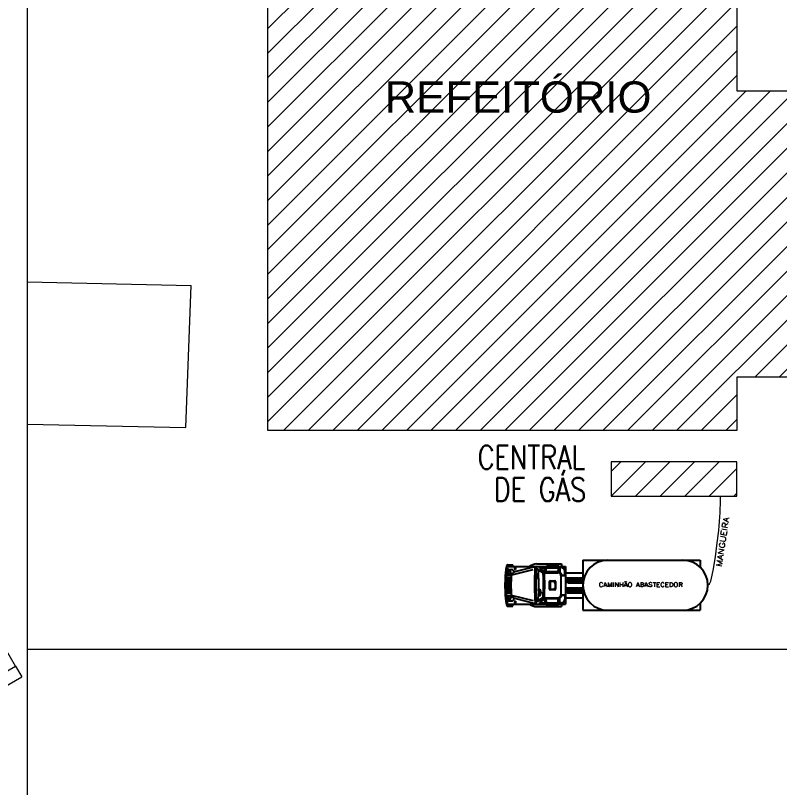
# Model space of a CAD drawing. Header units: millimetres. Extents: x 997 to 4249, y 599 to 1440.
# Drawn here: x 1668.4 to 1740.1, y 993.1 to 1065.5 of the extents above; entities that cross this region are included whole.
import ezdxf

# ---------------------------------------------------------------- set-up
doc = ezdxf.new("R2010")
doc.units = ezdxf.units.MM
doc.layers.add('cercas existentes', color=18, linetype='Continuous')
doc.layers.add('taludes', color=9, linetype='Continuous')
doc.styles.add('ARIAL-ABA1', font='arial.ttf', dxfattribs={"height": 2})
doc.styles.add('COTAS-ABA2', font='simplex.shx', dxfattribs={"width": 0.8, "height": 1.5})
doc.styles.add('ESC75-60', font='romans.shx', dxfattribs={"width": 1.2, "height": 0.09})
doc.linetypes.add('18-cerca_em_xis2', pattern='A,1,-0.3,[7,alex.shx,S=0.15,R=45,X=0,Y=0],-0.3', length=1.6)
pattern_1 = [(45, (-2604.8399, -1342.633), (-1.1524662, 1.1524662), [])]

# ---------------------------------------------------------------- blocks, each defined once
blk = doc.blocks.new('A$C752C217F')
for p, q in [((8, 3.2), (0.5, 3.2)), ((0.5, 2.762), (0.5, 3.2)), ((8, 0), (8, 3.2)), ((9.372, 2.8), (9.372, 2.967)), ((10.948, 2.967), (9.372, 2.967)), ((9.1, 0.4), (9.1, 2.8)), ((12.829, 2.8), (9.1, 2.8)), ((9.14, 2.214), (9.14, 2.495)), ((9.158, 2.241), (9.158, 2.492)), ((9.39, 2.745), (9.501, 2.745)), ((9.39, 2.727), (9.471, 2.727)), ((9.471, 2.727), (9.468, 2.421)), ((9.501, 2.745), (9.497, 2.405)), ((9.556, 2.8), (9.556, 2.489)), ((10.745, 2.745), (9.556, 2.745)), ((9.586, 2.715), (9.586, 2.519)), ((10.323, 2.715), (9.586, 2.715)), ((9.669, 2.945), (9.621, 2.897)), ((9.621, 2.823), (9.621, 2.945)), ((9.722, 2.945), (9.621, 2.844)), ((9.621, 2.945), (10.272, 2.945)), ((9.621, 2.906), (9.704, 2.823)), ((9.621, 2.853), (9.651, 2.823)), ((10.272, 2.823), (9.621, 2.823)), ((9.635, 2.945), (9.757, 2.823)), ((9.636, 2.469), (10.312, 2.469)), ((9.775, 2.945), (9.652, 2.823)), ((9.688, 2.945), (9.81, 2.823)), ((9.828, 2.945), (9.705, 2.823)), ((9.741, 2.945), (9.863, 2.823)), ((9.881, 2.945), (9.758, 2.823)), ((9.794, 2.945), (9.916, 2.823)), ((9.934, 2.945), (9.811, 2.823)), ((9.847, 2.945), (9.969, 2.823)), ((9.987, 2.945), (9.864, 2.823)), ((9.9, 2.945), (10.022, 2.823)), ((10.04, 2.945), (9.917, 2.823)), ((9.953, 2.945), (10.075, 2.823)), ((10.093, 2.945), (9.97, 2.823)), ((10.006, 2.945), (10.129, 2.823)), ((10.146, 2.945), (10.023, 2.823)), ((10.059, 2.945), (10.182, 2.823)), ((10.199, 2.945), (10.076, 2.823)), ((10.112, 2.945), (10.235, 2.823)), ((10.252, 2.945), (10.129, 2.823)), ((10.165, 2.945), (10.272, 2.838)), ((10.272, 2.912), (10.182, 2.823)), ((10.218, 2.945), (10.272, 2.891)), ((10.272, 2.859), (10.235, 2.823)), ((10.271, 2.945), (10.272, 2.944)), ((10.272, 2.945), (10.272, 2.823)), ((10.361, 2.529), (10.323, 2.715)), ((10.397, 2.499), (10.336, 2.8)), ((10.463, 2.4), (10.396, 2.8)), ((10.483, 2.464), (10.44, 2.715)), ((10.675, 2.715), (10.44, 2.715)), ((10.463, 2.4), (10.759, 2.711)), ((10.483, 2.464), (10.689, 2.681)), ((10.512, 2.405), (10.939, 2.658)), ((10.597, 2.42), (10.994, 2.656)), ((10.852, 2.156), (10.869, 2.582)), ((10.935, 2.8), (12.352, 2.451)), ((11.014, 0.585), (11.014, 2.615)), ((11.148, 2.602), (12.566, 2.253)), ((12.301, 2.61), (12.301, 2.735)), ((12.301, 2.735), (12.336, 2.735)), ((12.336, 2.61), (12.301, 2.61)), ((12.311, 2.61), (12.311, 2.735)), ((12.356, 2.715), (12.356, 2.63)), ((12.821, 2.941), (12.484, 2.941)), ((12.484, 2.941), (12.484, 2.8)), ((12.864, 2.6), (12.562, 2.6)), ((9.1, 2.4), (8, 2.4)), ((9.37, 2.214), (9.14, 2.214)), ((9.344, 2.241), (9.158, 2.241)), ((9.4, 1), (9.4, 2.2)), ((10.463, 2.4), (9.6, 2.4)), ((9.606, 2.439), (10.348, 2.439)), ((10.714, 2.083), (10.678, 2.083)), ((10.714, 2.068), (10.679, 2.068)), ((10.741, 2.123), (10.762, 2.123)), ((10.741, 2.004), (10.762, 2.004)), ((10.823, 2.197), (10.77, 2.11)), ((10.826, 1.936), (10.774, 2.04)), ((10.83, 2.179), (10.783, 2.102)), ((10.832, 1.956), (10.788, 2.047)), ((10.989, 2.132), (10.965, 1.835)), ((11.014, 2.439), (10.989, 2.132)), ((12.412, 2.43), (12.412, 2.45)), ((12.9, 2.253), (12.566, 2.253)), ((9.751, 1.359), (9.751, 1.85)), ((9.781, 1.778), (9.781, 1.82)), ((9.781, 1.445), (9.781, 1.755)), ((9.801, 1.9), (10.082, 1.9)), ((9.831, 1.87), (10.063, 1.87)), ((10.044, 1.862), (10.052, 1.862)), ((10.067, 1.82), (10.067, 1.389)), ((10.102, 1.812), (10.102, 1.398)), ((10.113, 1.82), (10.113, 1.389)), ((10.132, 1.85), (10.132, 1.359)), ((10.831, 1.63), (10.843, 1.94)), ((10.86, 0.623), (10.831, 1.63)), ((9.781, 1.389), (9.781, 1.422)), ((10.082, 1.309), (9.801, 1.309)), ((10.063, 1.339), (9.831, 1.339)), ((10.052, 1.348), (10.045, 1.348)), ((10.899, 1.14), (10.899, 0.924)), ((10.933, 1.14), (10.899, 1.14)), ((10.933, 0.924), (10.933, 1.14)), ((10.989, 1.122), (10.967, 0.825)), ((11.011, 1.43), (10.989, 1.122)), ((9.1, 0.8), (8, 0.8)), ((9.37, 0.986), (9.14, 0.986)), ((9.14, 0.986), (9.14, 0.705)), ((9.344, 0.959), (9.158, 0.959)), ((9.158, 0.959), (9.158, 0.708)), ((9.471, 0.473), (9.468, 0.779)), ((9.501, 0.455), (9.497, 0.795)), ((9.556, 0.4), (9.556, 0.711)), ((9.586, 0.485), (9.586, 0.681)), ((10.455, 0.8), (9.6, 0.8)), ((9.606, 0.761), (10.348, 0.761)), ((9.636, 0.731), (10.312, 0.731)), ((10.361, 0.671), (10.323, 0.485)), ((10.397, 0.701), (10.336, 0.4)), ((10.463, 0.8), (10.396, 0.4)), ((10.483, 0.736), (10.44, 0.485)), ((10.463, 0.8), (10.759, 0.489)), ((10.483, 0.736), (10.689, 0.519)), ((10.504, 0.8), (10.939, 0.542)), ((10.589, 0.784), (10.994, 0.544)), ((10.899, 0.924), (10.933, 0.924)), ((10.994, 0.4), (12.355, 0.748)), ((11.21, 0.613), (12.57, 0.961)), ((12.301, 0.595), (12.336, 0.595)), ((12.301, 0.47), (12.301, 0.595)), ((12.312, 0.47), (12.312, 0.595)), ((12.356, 0.575), (12.356, 0.49)), ((12.412, 0.75), (12.412, 0.769)), ((12.852, 0.6), (12.562, 0.6)), ((12.9, 0.961), (12.57, 0.961)), ((0.5, 0), (0.5, 0.438)), ((8, 0), (0.5, 0)), ((12.808, 0.4), (9.1, 0.4)), ((9.372, 0.233), (9.372, 0.4)), ((10.948, 0.233), (9.372, 0.233)), ((9.39, 0.473), (9.471, 0.473)), ((9.39, 0.455), (9.501, 0.455)), ((10.745, 0.455), (9.556, 0.455)), ((10.323, 0.485), (9.586, 0.485)), ((9.656, 0.381), (9.608, 0.332)), ((9.608, 0.258), (9.608, 0.381)), ((9.709, 0.381), (9.608, 0.279)), ((9.608, 0.381), (10.259, 0.381)), ((9.608, 0.342), (9.691, 0.258)), ((9.608, 0.289), (9.638, 0.258)), ((10.259, 0.258), (9.608, 0.258)), ((9.622, 0.381), (9.744, 0.258)), ((9.762, 0.381), (9.639, 0.258)), ((9.675, 0.381), (9.797, 0.258)), ((9.815, 0.381), (9.692, 0.258)), ((9.728, 0.381), (9.85, 0.258)), ((9.868, 0.381), (9.745, 0.258)), ((9.781, 0.381), (9.903, 0.258)), ((9.921, 0.381), (9.798, 0.258)), ((9.834, 0.381), (9.956, 0.258)), ((9.974, 0.381), (9.851, 0.258)), ((9.887, 0.381), (10.01, 0.258)), ((10.027, 0.381), (9.904, 0.258)), ((9.94, 0.381), (10.063, 0.258)), ((10.08, 0.381), (9.957, 0.258)), ((9.993, 0.381), (10.116, 0.258)), ((10.133, 0.381), (10.01, 0.258)), ((10.046, 0.381), (10.169, 0.258)), ((10.186, 0.381), (10.063, 0.258)), ((10.099, 0.381), (10.222, 0.258)), ((10.239, 0.381), (10.116, 0.258)), ((10.152, 0.381), (10.259, 0.274)), ((10.259, 0.347), (10.169, 0.258)), ((10.205, 0.381), (10.259, 0.327)), ((10.259, 0.294), (10.222, 0.258)), ((10.258, 0.381), (10.259, 0.38)), ((10.259, 0.381), (10.259, 0.258)), ((10.675, 0.485), (10.44, 0.485)), ((12.336, 0.47), (12.301, 0.47)), ((12.484, 0.4), (12.484, 0.287)), ((12.821, 0.287), (12.484, 0.287))]:
    blk.add_line(p, q)
for points in [[(11.055, 0.4, 0.005888), (11.068, 0.599, 0.013754), (11.093, 1.517, 0.013754), (11.068, 2.434, 0.010821), (11.04, 2.8, 0.044629)], [(12.767, 2.414, 0.070604), (12.76, 2.469, 0.082264), (12.739, 2.512, 0.106849), (12.705, 2.543, 0.056252), (12.691, 2.549, 0.13449)], [(12.983, 1.614, 0.012551), (12.969, 2.163, 0.017629), (12.936, 2.552, 0.041065), (12.862, 2.911, 0.333032), (12.822, 2.941, 0.008395), (12.821, 2.941, 0.041065)], [(12.914, 1.642, 0.012551), (12.9, 2.19, 0.017629), (12.867, 2.58, 0.025035), (12.829, 2.8, 0.333032)], [(10.463, 2.4, 0.013244), (10.44, 1.517, 0.013754)], [(12.678, 1.6, 0.016033), (12.66, 2.156, 0.025513)], [(12.687, 2.277, 0.071129), (12.705, 2.284, 0.106849), (12.739, 2.315, 0.082264), (12.76, 2.358, 0.070604), (12.767, 2.414, 0.070604)], [(12.761, 1.6, 0.016033), (12.743, 2.156, 0.025513)], [(12.831, 1.6, 0.016033), (12.813, 2.156, 0.025513)], [(10.44, 1.517, 0.010743), (10.455, 0.8, 0.005888)], [(10.489, 1.517, 0.010743), (10.504, 0.8, 0.005888)], [(12.661, 1.058, 0.015632), (12.678, 1.6, 0.018303)], [(12.744, 1.058, 0.015632), (12.761, 1.6, 0.018303)], [(12.808, 0.4, 0.034655), (12.867, 0.704, 0.017629), (12.9, 1.093, 0.012551), (12.914, 1.642, 0.012551)], [(12.814, 1.058, 0.015632), (12.831, 1.6, 0.018303)], [(12.821, 0.287, 0.010457), (12.822, 0.287, 0.333032), (12.862, 0.317, 0.041065), (12.936, 0.676, 0.017629), (12.969, 1.065, 0.012551), (12.983, 1.614, 0.012551)], [(12.687, 0.632, 0.071129), (12.705, 0.64, 0.106849), (12.739, 0.671, 0.082264), (12.76, 0.714, 0.070604), (12.767, 0.769, 0.070604)], [(12.767, 0.769, 0.070604), (12.76, 0.824, 0.082264), (12.739, 0.867, 0.106849), (12.705, 0.898, 0.056252), (12.691, 0.905, 0.13449)]]:
    blk.add_lwpolyline(points, format="xyb")
for points in [[(12.806, 2.412, 0.070604), (12.798, 2.467, 0.082264), (12.777, 2.511, 0.106849), (12.744, 2.542, 0.13449), (12.708, 2.551, 0.13449), (12.673, 2.542, 0.106849), (12.64, 2.511, 0.082264), (12.619, 2.467, 0.070604), (12.611, 2.412, 0.070604), (12.619, 2.357, 0.082264), (12.64, 2.314, 0.106849), (12.673, 2.283, 0.13449), (12.708, 2.273, 0.13449), (12.744, 2.283, 0.106849), (12.777, 2.314, 0.082264), (12.798, 2.357, 0.070604)], [(12.806, 0.768, 0.070604), (12.798, 0.823, 0.082264), (12.777, 0.866, 0.106849), (12.744, 0.897, 0.13449), (12.708, 0.907, 0.13449), (12.673, 0.897, 0.106849), (12.64, 0.866, 0.082264), (12.619, 0.823, 0.070604), (12.611, 0.768, 0.070604), (12.619, 0.713, 0.082264), (12.64, 0.67, 0.106849), (12.673, 0.639, 0.13449), (12.708, 0.629, 0.13449), (12.744, 0.639, 0.106849), (12.777, 0.67, 0.082264), (12.798, 0.713, 0.070604)]]:
    blk.add_lwpolyline(points, format="xyb", close=True)
at = {"flags": 128}
for points in [[(10.678, 2.068), (10.679, 2.03), (10.684, 1.994), (10.691, 1.961), (10.701, 1.931), (10.713, 1.906), (10.727, 1.887), (10.743, 1.875), (10.759, 1.87), (10.775, 1.872), (10.791, 1.881), (10.806, 1.897), (10.819, 1.92), (10.83, 1.947), (10.838, 1.979), (10.844, 2.015), (10.846, 2.052), (10.846, 2.089), (10.842, 2.126), (10.835, 2.16), (10.826, 2.19), (10.814, 2.216), (10.8, 2.236), (10.785, 2.25), (10.769, 2.256), (10.753, 2.256), (10.737, 2.248), (10.722, 2.233), (10.708, 2.212), (10.697, 2.185), (10.688, 2.154), (10.682, 2.12), (10.678, 2.083)], [(10.788, 2.047), (10.789, 2.058), (10.789, 2.069), (10.788, 2.08), (10.786, 2.09), (10.784, 2.099), (10.78, 2.108), (10.776, 2.114), (10.772, 2.119), (10.767, 2.122), (10.762, 2.123)], [(10.762, 2.004), (10.767, 2.004), (10.771, 2.007), (10.775, 2.011), (10.779, 2.017), (10.782, 2.024)]]:
    blk.add_lwpolyline(points, dxfattribs=at)
for points in [[(10.741, 2.004), (10.746, 2.005), (10.75, 2.008), (10.755, 2.013), (10.759, 2.02), (10.762, 2.029), (10.765, 2.039), (10.766, 2.049), (10.767, 2.061), (10.767, 2.072), (10.766, 2.083), (10.764, 2.093), (10.761, 2.103), (10.757, 2.111), (10.753, 2.117), (10.748, 2.121), (10.743, 2.123), (10.738, 2.123), (10.733, 2.121), (10.728, 2.117), (10.724, 2.111), (10.72, 2.103), (10.717, 2.093), (10.715, 2.083), (10.714, 2.072), (10.714, 2.061), (10.715, 2.049), (10.716, 2.039), (10.719, 2.029), (10.722, 2.02), (10.726, 2.013), (10.731, 2.008), (10.735, 2.005)], [(10.762, 1.855), (10.762, 2.272)]]:
    blk.add_lwpolyline(points, close=True, dxfattribs=at)
for points in [[(9.807, 1.755), (9.807, 1.778), (9.761, 1.778), (9.761, 1.755)], [(9.807, 1.422), (9.807, 1.445), (9.761, 1.445), (9.761, 1.422)]]:
    blk.add_lwpolyline(points, close=True)
for centre, radius, start, end in [((1.6, 1.6), 1.6, 90, 270), ((6.4, 1.6), 1.6, 270, 90), ((10.883, 2.057), 0.912, 54.5599, 85.9609), ((9.39, 2.495), 0.25, 90, 180), ((9.396, 2.489), 0.239, 91.4317, 179.1806), ((9.606, 2.489), 0.05, 180, 270), ((9.636, 2.519), 0.05, 180, 270), ((10.312, 2.519), 0.05, 270, 11.549), ((10.348, 2.489), 0.05, 270, 11.549), ((10.675, 2.695), 0.02, 316.4596, 90), ((10.745, 2.725), 0.02, 316.4596, 90), ((10.964, 2.615), 0.05, 0, 120.7054), ((12.336, 2.715), 0.02, 0, 90), ((12.336, 2.63), 0.02, 270, 0), ((12.562, 2.45), 0.15, 90, 180), ((7.849, 1.962), 0.171, 13.3039, 29.7206), ((8.003, 2.04), 0.0505, 54.0359, 90), ((8.099, 1.993), 0.109, 125.9641, 150.2794), ((7.762, 1.941), 0.26, 0, 13.3039), ((8.289, 1.941), 0.26, 166.6961, 180), ((7.969, 1.993), 0.109, 29.7206, 54.0359), ((8.065, 2.04), 0.0505, 90, 125.9641), ((8.202, 1.962), 0.171, 150.2794, 166.6961), ((8.148, 1.993), 0.109, 125.9641, 150.2794), ((7.915, 1.962), 0.171, 13.3039, 29.7206), ((8.065, 2.04), 0.0505, 54.0359, 90), ((7.828, 1.941), 0.26, 0, 13.3039), ((8.113, 2.04), 0.0505, 90, 125.9641), ((8.346, 1.941), 0.26, 166.6961, 180), ((8.259, 1.962), 0.171, 150.2794, 166.6961), ((8.031, 1.993), 0.109, 29.7206, 54.0359), ((8.205, 1.993), 0.109, 125.9641, 150.2794), ((8.113, 2.04), 0.0505, 54.0359, 90), ((7.976, 1.962), 0.171, 13.3039, 29.7206), ((8.171, 2.04), 0.0505, 90, 125.9641), ((8.079, 1.993), 0.109, 29.7206, 54.0359), ((7.89, 1.941), 0.26, 0, 13.3039), ((8.403, 1.941), 0.26, 166.6961, 180), ((8.317, 1.962), 0.171, 150.2794, 166.6961), ((8.262, 1.993), 0.109, 125.9641, 150.2794), ((8.171, 2.04), 0.0505, 54.0359, 90), ((8.025, 1.962), 0.171, 13.3039, 29.7206), ((7.938, 1.941), 0.26, 0, 13.3039), ((8.228, 2.04), 0.0505, 90, 125.9641), ((8.137, 1.993), 0.109, 29.7206, 54.0359), ((8.46, 1.941), 0.26, 166.6961, 180), ((8.374, 1.962), 0.171, 150.2794, 166.6961), ((8.319, 1.993), 0.109, 125.9641, 150.2794), ((8.228, 2.04), 0.0505, 54.0359, 90), ((8.082, 1.962), 0.171, 13.3039, 29.7206), ((8.509, 1.941), 0.26, 166.6961, 180), ((7.995, 1.941), 0.26, 0, 13.3039), ((8.285, 2.04), 0.0505, 90, 125.9641), ((8.422, 1.962), 0.171, 150.2794, 166.6961), ((8.194, 1.993), 0.109, 29.7206, 54.0359), ((8.368, 1.993), 0.109, 125.9641, 150.2794), ((8.285, 2.04), 0.0505, 54.0359, 90), ((8.139, 1.962), 0.171, 13.3039, 29.7206), ((8.553, 1.941), 0.26, 166.6961, 180), ((8.466, 1.962), 0.171, 150.2794, 166.6961), ((8.334, 2.04), 0.0505, 90, 125.9641), ((8.053, 1.941), 0.26, 0, 13.3039), ((8.251, 1.993), 0.109, 29.7206, 54.0359), ((8.412, 1.993), 0.109, 125.9641, 150.2794), ((8.334, 2.04), 0.0505, 54.0359, 90), ((8.597, 1.941), 0.26, 166.6961, 180), ((8.51, 1.962), 0.171, 150.2794, 166.6961), ((8.196, 1.962), 0.171, 13.3039, 29.7206), ((8.378, 2.04), 0.0505, 90, 125.9641), ((8.456, 1.993), 0.109, 125.9641, 150.2794), ((8.299, 1.993), 0.109, 29.7206, 54.0359), ((8.11, 1.941), 0.26, 0, 13.3039), ((8.378, 2.04), 0.0505, 54.0359, 90), ((8.641, 1.941), 0.26, 166.6961, 180), ((8.554, 1.962), 0.171, 150.2794, 166.6961), ((8.422, 2.04), 0.0505, 90, 125.9641), ((8.245, 1.962), 0.171, 13.3039, 29.7206), ((8.5, 1.993), 0.109, 125.9641, 150.2794), ((8.343, 1.993), 0.109, 29.7206, 54.0359), ((8.158, 1.941), 0.26, 0, 13.3039), ((8.422, 2.04), 0.0505, 54.0359, 90), ((8.466, 2.04), 0.0505, 90, 125.9641), ((8.289, 1.962), 0.171, 13.3039, 29.7206), ((8.702, 1.941), 0.26, 166.6961, 180), ((8.616, 1.962), 0.171, 150.2794, 166.6961), ((8.387, 1.993), 0.109, 29.7206, 54.0359), ((8.202, 1.941), 0.26, 0, 13.3039), ((8.466, 2.04), 0.0505, 54.0359, 90), ((8.561, 1.993), 0.109, 125.9641, 150.2794), ((8.333, 1.962), 0.171, 13.3039, 29.7206), ((8.431, 1.993), 0.109, 29.7206, 54.0359), ((8.527, 2.04), 0.0505, 90, 125.9641), ((8.246, 1.941), 0.26, 0, 13.3039), ((8.768, 1.941), 0.26, 166.6961, 180), ((8.682, 1.962), 0.171, 150.2794, 166.6961), ((8.377, 1.962), 0.171, 13.3039, 29.7206), ((8.527, 2.04), 0.0505, 54.0359, 90), ((8.627, 1.993), 0.109, 125.9641, 150.2794), ((8.29, 1.941), 0.26, 0, 13.3039), ((8.493, 1.993), 0.109, 29.7206, 54.0359), ((8.593, 2.04), 0.0505, 90, 125.9641), ((8.826, 1.941), 0.26, 166.6961, 180), ((8.739, 1.962), 0.171, 150.2794, 166.6961), ((8.438, 1.962), 0.171, 13.3039, 29.7206), ((8.684, 1.993), 0.109, 125.9641, 150.2794), ((8.593, 2.04), 0.0505, 54.0359, 90), ((8.352, 1.941), 0.26, 0, 13.3039), ((8.878, 1.941), 0.26, 166.6961, 180), ((8.65, 2.04), 0.0505, 90, 125.9641), ((8.559, 1.993), 0.109, 29.7206, 54.0359), ((8.792, 1.962), 0.171, 150.2794, 166.6961), ((8.737, 1.993), 0.109, 125.9641, 150.2794), ((8.65, 2.04), 0.0505, 54.0359, 90), ((8.504, 1.962), 0.171, 13.3039, 29.7206), ((8.418, 1.941), 0.26, 0, 13.3039), ((8.703, 2.04), 0.0505, 90, 125.9641), ((8.936, 1.941), 0.26, 166.6961, 180), ((8.616, 1.993), 0.109, 29.7206, 54.0359), ((8.849, 1.962), 0.171, 150.2794, 166.6961), ((8.794, 1.993), 0.109, 125.9641, 150.2794), ((8.703, 2.04), 0.0505, 54.0359, 90), ((8.562, 1.962), 0.171, 13.3039, 29.7206), ((8.475, 1.941), 0.26, 0, 13.3039), ((8.988, 1.941), 0.26, 166.6961, 180), ((8.76, 2.04), 0.0505, 90, 125.9641), ((8.669, 1.993), 0.109, 29.7206, 54.0359), ((8.902, 1.962), 0.171, 150.2794, 166.6961), ((8.847, 1.993), 0.109, 125.9641, 150.2794), ((8.76, 2.04), 0.0505, 54.0359, 90), ((8.614, 1.962), 0.171, 13.3039, 29.7206), ((9.032, 1.941), 0.26, 166.6961, 180), ((8.946, 1.962), 0.171, 150.2794, 166.6961), ((8.528, 1.941), 0.26, 0, 13.3039), ((8.813, 2.04), 0.0505, 90, 125.9641), ((8.726, 1.993), 0.109, 29.7206, 54.0359), ((8.891, 1.993), 0.109, 125.9641, 150.2794), ((9.072, 1.941), 0.26, 166.6961, 180), ((8.813, 2.04), 0.0505, 54.0359, 90), ((8.985, 1.962), 0.171, 150.2794, 166.6961), ((8.672, 1.962), 0.171, 13.3039, 29.7206), ((8.857, 2.04), 0.0505, 90, 125.9641), ((8.931, 1.993), 0.109, 125.9641, 150.2794), ((8.585, 1.941), 0.26, 0, 13.3039), ((8.779, 1.993), 0.109, 29.7206, 54.0359), ((8.857, 2.04), 0.0505, 54.0359, 90), ((8.897, 2.04), 0.0505, 90, 125.9641), ((8.724, 1.962), 0.171, 13.3039, 29.7206), ((9.138, 1.941), 0.26, 166.6961, 180), ((9.051, 1.962), 0.171, 150.2794, 166.6961), ((8.823, 1.993), 0.109, 29.7206, 54.0359), ((8.638, 1.941), 0.26, 0, 13.3039), ((8.897, 2.04), 0.0505, 54.0359, 90), ((8.997, 1.993), 0.109, 125.9641, 150.2794), ((8.768, 1.962), 0.171, 13.3039, 29.7206), ((8.863, 1.993), 0.109, 29.7206, 54.0359), ((9.191, 1.941), 0.26, 166.6961, 180), ((8.963, 2.04), 0.0505, 90, 125.9641), ((8.682, 1.941), 0.26, 0, 13.3039), ((9.104, 1.962), 0.171, 150.2794, 166.6961), ((9.05, 1.993), 0.109, 125.9641, 150.2794), ((8.808, 1.962), 0.171, 13.3039, 29.7206), ((8.963, 2.04), 0.0505, 54.0359, 90), ((8.721, 1.941), 0.26, 0, 13.3039), ((8.929, 1.993), 0.109, 29.7206, 54.0359), ((8.874, 1.962), 0.171, 13.3039, 29.7206), ((8.787, 1.941), 0.26, 0, 13.3039), ((9.601, 2.197), 0.26, 120.8034, 170.281), ((9.6, 2.2), 0.23, 116.7008, 180), ((9.6, 2.2), 0.2, 90, 180), ((27.172, 1.517), 16.683, 176.948, 180), ((27.172, 1.517), 16.653, 177.2254, 180), ((10.658, 2.317), 0.12, 120.7054, 177.2254), ((10.679, 2.075), 0.0075, 90.624, 270.624), ((10.776, 2.106), 0.0075, 148.246, 328.246), ((10.781, 2.043), 0.0075, 26.1621, 206.1621), ((11.01, 2.366), 0.0384, 10.0401, 13.6652), ((12.281, 2.16), 0.3, 3.9764, 76.168), ((4.228, 1.6), 8.372, 0, 3.9764), ((7.849, 1.921), 0.171, 330.2794, 346.6961), ((8.003, 1.843), 0.0505, 270, 305.9641), ((8.099, 1.89), 0.109, 209.7206, 234.0359), ((7.762, 1.941), 0.26, 346.6961, 0), ((8.289, 1.941), 0.26, 180, 193.3039), ((7.969, 1.89), 0.109, 305.9641, 330.2794), ((8.202, 1.921), 0.171, 193.3039, 209.7206), ((8.065, 1.843), 0.0505, 234.0359, 270), ((8.148, 1.89), 0.109, 209.7206, 234.0359), ((7.915, 1.921), 0.171, 330.2794, 346.6961), ((8.065, 1.843), 0.0505, 270, 305.9641), ((7.828, 1.941), 0.26, 346.6961, 0), ((8.113, 1.843), 0.0505, 234.0359, 270), ((8.346, 1.941), 0.26, 180, 193.3039), ((8.259, 1.921), 0.171, 193.3039, 209.7206), ((8.031, 1.89), 0.109, 305.9641, 330.2794), ((8.205, 1.89), 0.109, 209.7206, 234.0359), ((8.113, 1.843), 0.0505, 270, 305.9641), ((7.976, 1.921), 0.171, 330.2794, 346.6961), ((8.171, 1.843), 0.0505, 234.0359, 270), ((7.89, 1.941), 0.26, 346.6961, 0), ((8.403, 1.941), 0.26, 180, 193.3039), ((8.079, 1.89), 0.109, 305.9641, 330.2794), ((8.317, 1.921), 0.171, 193.3039, 209.7206), ((8.262, 1.89), 0.109, 209.7206, 234.0359), ((8.171, 1.843), 0.0505, 270, 305.9641), ((8.025, 1.921), 0.171, 330.2794, 346.6961), ((7.938, 1.941), 0.26, 346.6961, 0), ((8.228, 1.843), 0.0505, 234.0359, 270), ((8.46, 1.941), 0.26, 180, 193.3039), ((8.137, 1.89), 0.109, 305.9641, 330.2794), ((8.374, 1.921), 0.171, 193.3039, 209.7206), ((8.319, 1.89), 0.109, 209.7206, 234.0359), ((8.228, 1.843), 0.0505, 270, 305.9641), ((8.082, 1.921), 0.171, 330.2794, 346.6961), ((8.509, 1.941), 0.26, 180, 193.3039), ((7.995, 1.941), 0.26, 346.6961, 0), ((8.422, 1.921), 0.171, 193.3039, 209.7206), ((8.285, 1.843), 0.0505, 234.0359, 270), ((8.194, 1.89), 0.109, 305.9641, 330.2794), ((8.368, 1.89), 0.109, 209.7206, 234.0359), ((8.285, 1.843), 0.0505, 270, 305.9641), ((8.139, 1.921), 0.171, 330.2794, 346.6961), ((8.553, 1.941), 0.26, 180, 193.3039), ((8.466, 1.921), 0.171, 193.3039, 209.7206), ((8.334, 1.843), 0.0505, 234.0359, 270), ((8.053, 1.941), 0.26, 346.6961, 0), ((8.251, 1.89), 0.109, 305.9641, 330.2794), ((8.412, 1.89), 0.109, 209.7206, 234.0359), ((8.334, 1.843), 0.0505, 270, 305.9641), ((8.597, 1.941), 0.26, 180, 193.3039), ((8.51, 1.921), 0.171, 193.3039, 209.7206), ((8.196, 1.921), 0.171, 330.2794, 346.6961), ((8.378, 1.843), 0.0505, 234.0359, 270), ((8.456, 1.89), 0.109, 209.7206, 234.0359), ((8.11, 1.941), 0.26, 346.6961, 0), ((8.299, 1.89), 0.109, 305.9641, 330.2794), ((8.378, 1.843), 0.0505, 270, 305.9641), ((8.641, 1.941), 0.26, 180, 193.3039), ((8.554, 1.921), 0.171, 193.3039, 209.7206), ((8.422, 1.843), 0.0505, 234.0359, 270), ((8.245, 1.921), 0.171, 330.2794, 346.6961), ((8.5, 1.89), 0.109, 209.7206, 234.0359), ((8.343, 1.89), 0.109, 305.9641, 330.2794), ((8.158, 1.941), 0.26, 346.6961, 0), ((8.422, 1.843), 0.0505, 270, 305.9641), ((8.466, 1.843), 0.0505, 234.0359, 270), ((8.289, 1.921), 0.171, 330.2794, 346.6961), ((8.702, 1.941), 0.26, 180, 193.3039), ((8.616, 1.921), 0.171, 193.3039, 209.7206), ((8.387, 1.89), 0.109, 305.9641, 330.2794), ((8.202, 1.941), 0.26, 346.6961, 0), ((8.466, 1.843), 0.0505, 270, 305.9641), ((8.561, 1.89), 0.109, 209.7206, 234.0359), ((8.333, 1.921), 0.171, 330.2794, 346.6961), ((8.431, 1.89), 0.109, 305.9641, 330.2794), ((8.527, 1.843), 0.0505, 234.0359, 270), ((8.246, 1.941), 0.26, 346.6961, 0), ((8.768, 1.941), 0.26, 180, 193.3039), ((8.682, 1.921), 0.171, 193.3039, 209.7206), ((8.377, 1.921), 0.171, 330.2794, 346.6961), ((8.527, 1.843), 0.0505, 270, 305.9641), ((8.627, 1.89), 0.109, 209.7206, 234.0359), ((8.29, 1.941), 0.26, 346.6961, 0), ((8.493, 1.89), 0.109, 305.9641, 330.2794), ((8.593, 1.843), 0.0505, 234.0359, 270), ((8.826, 1.941), 0.26, 180, 193.3039), ((8.739, 1.921), 0.171, 193.3039, 209.7206), ((8.438, 1.921), 0.171, 330.2794, 346.6961), ((8.684, 1.89), 0.109, 209.7206, 234.0359), ((8.593, 1.843), 0.0505, 270, 305.9641), ((8.352, 1.941), 0.26, 346.6961, 0), ((8.878, 1.941), 0.26, 180, 193.3039), ((8.65, 1.843), 0.0505, 234.0359, 270), ((8.559, 1.89), 0.109, 305.9641, 330.2794), ((8.792, 1.921), 0.171, 193.3039, 209.7206), ((8.737, 1.89), 0.109, 209.7206, 234.0359), ((8.65, 1.843), 0.0505, 270, 305.9641), ((8.504, 1.921), 0.171, 330.2794, 346.6961), ((8.418, 1.941), 0.26, 346.6961, 0), ((8.703, 1.843), 0.0505, 234.0359, 270), ((8.936, 1.941), 0.26, 180, 193.3039), ((8.616, 1.89), 0.109, 305.9641, 330.2794), ((8.849, 1.921), 0.171, 193.3039, 209.7206), ((8.794, 1.89), 0.109, 209.7206, 234.0359), ((8.703, 1.843), 0.0505, 270, 305.9641), ((8.562, 1.921), 0.171, 330.2794, 346.6961), ((8.475, 1.941), 0.26, 346.6961, 0), ((8.988, 1.941), 0.26, 180, 193.3039), ((8.76, 1.843), 0.0505, 234.0359, 270), ((8.669, 1.89), 0.109, 305.9641, 330.2794), ((8.902, 1.921), 0.171, 193.3039, 209.7206), ((8.847, 1.89), 0.109, 209.7206, 234.0359), ((8.76, 1.843), 0.0505, 270, 305.9641), ((8.614, 1.921), 0.171, 330.2794, 346.6961), ((9.032, 1.941), 0.26, 180, 193.3039), ((8.946, 1.921), 0.171, 193.3039, 209.7206), ((8.528, 1.941), 0.26, 346.6961, 0), ((8.813, 1.843), 0.0505, 234.0359, 270), ((8.726, 1.89), 0.109, 305.9641, 330.2794), ((8.891, 1.89), 0.109, 209.7206, 234.0359), ((9.072, 1.941), 0.26, 180, 193.3039), ((8.813, 1.843), 0.0505, 270, 305.9641), ((8.985, 1.921), 0.171, 193.3039, 209.7206), ((8.672, 1.921), 0.171, 330.2794, 346.6961), ((8.857, 1.843), 0.0505, 234.0359, 270), ((8.931, 1.89), 0.109, 209.7206, 234.0359), ((8.585, 1.941), 0.26, 346.6961, 0), ((8.779, 1.89), 0.109, 305.9641, 330.2794), ((8.857, 1.843), 0.0505, 270, 305.9641), ((8.897, 1.843), 0.0505, 234.0359, 270), ((8.724, 1.921), 0.171, 330.2794, 346.6961), ((9.138, 1.941), 0.26, 180, 193.3039), ((9.051, 1.921), 0.171, 193.3039, 209.7206), ((8.823, 1.89), 0.109, 305.9641, 330.2794), ((8.638, 1.941), 0.26, 346.6961, 0), ((8.897, 1.843), 0.0505, 270, 305.9641), ((8.997, 1.89), 0.109, 209.7206, 234.0359), ((8.768, 1.921), 0.171, 330.2794, 346.6961), ((8.863, 1.89), 0.109, 305.9641, 330.2794), ((9.191, 1.941), 0.26, 180, 193.3039), ((8.963, 1.843), 0.0505, 234.0359, 270), ((8.682, 1.941), 0.26, 346.6961, 0), ((9.104, 1.921), 0.171, 193.3039, 209.7206), ((9.05, 1.89), 0.109, 209.7206, 234.0359), ((8.808, 1.921), 0.171, 330.2794, 346.6961), ((8.963, 1.843), 0.0505, 270, 305.9641), ((8.721, 1.941), 0.26, 346.6961, 0), ((9.016, 1.843), 0.0505, 234.0359, 270), ((8.929, 1.89), 0.109, 305.9641, 330.2794), ((9.016, 1.843), 0.0505, 270, 305.9641), ((8.874, 1.921), 0.171, 330.2794, 346.6961), ((8.787, 1.941), 0.26, 346.6961, 0), ((8.981, 1.89), 0.109, 305.9641, 330.2794), ((8.927, 1.921), 0.171, 330.2794, 346.6961), ((8.84, 1.941), 0.26, 346.6961, 0), ((9.801, 1.85), 0.05, 90, 180), ((9.831, 1.82), 0.05, 90, 180), ((10.017, 1.82), 0.05, 0, 90), ((10.052, 1.812), 0.05, 0, 90), ((10.063, 1.82), 0.05, 0, 90), ((10.082, 1.85), 0.05, 0, 90), ((27.172, 1.517), 16.653, 180, 182.1811), ((4.228, 1.6), 8.372, 356.0096, 360), ((7.849, 1.323), 0.171, 13.3039, 29.7206), ((7.849, 1.282), 0.171, 330.2794, 346.6961), ((8.003, 1.401), 0.0505, 54.0359, 90), ((8.003, 1.204), 0.0505, 270, 305.9641), ((8.099, 1.354), 0.109, 125.9641, 150.2794), ((8.099, 1.251), 0.109, 209.7206, 234.0359), ((7.762, 1.303), 0.26, 0, 13.3039), ((7.762, 1.303), 0.26, 346.6961, 0), ((8.289, 1.303), 0.26, 166.6961, 180), ((8.289, 1.303), 0.26, 180, 193.3039), ((7.969, 1.354), 0.109, 29.7206, 54.0359), ((7.969, 1.251), 0.109, 305.9641, 330.2794), ((8.065, 1.401), 0.0505, 90, 125.9641), ((8.202, 1.323), 0.171, 150.2794, 166.6961), ((8.202, 1.282), 0.171, 193.3039, 209.7206), ((8.065, 1.204), 0.0505, 234.0359, 270), ((8.148, 1.354), 0.109, 125.9641, 150.2794), ((8.148, 1.251), 0.109, 209.7206, 234.0359), ((7.915, 1.323), 0.171, 13.3039, 29.7206), ((7.915, 1.282), 0.171, 330.2794, 346.6961), ((8.065, 1.401), 0.0505, 54.0359, 90), ((8.065, 1.204), 0.0505, 270, 305.9641), ((7.828, 1.303), 0.26, 0, 13.3039), ((7.828, 1.303), 0.26, 346.6961, 0), ((8.113, 1.401), 0.0505, 90, 125.9641), ((8.113, 1.204), 0.0505, 234.0359, 270), ((8.346, 1.303), 0.26, 166.6961, 180), ((8.346, 1.303), 0.26, 180, 193.3039), ((8.259, 1.323), 0.171, 150.2794, 166.6961), ((8.259, 1.282), 0.171, 193.3039, 209.7206), ((8.031, 1.354), 0.109, 29.7206, 54.0359), ((8.031, 1.251), 0.109, 305.9641, 330.2794), ((8.205, 1.354), 0.109, 125.9641, 150.2794), ((8.205, 1.251), 0.109, 209.7206, 234.0359), ((8.113, 1.401), 0.0505, 54.0359, 90), ((8.113, 1.204), 0.0505, 270, 305.9641), ((7.976, 1.323), 0.171, 13.3039, 29.7206), ((7.976, 1.282), 0.171, 330.2794, 346.6961), ((8.171, 1.401), 0.0505, 90, 125.9641), ((8.171, 1.204), 0.0505, 234.0359, 270), ((8.079, 1.354), 0.109, 29.7206, 54.0359), ((7.89, 1.303), 0.26, 0, 13.3039), ((8.403, 1.303), 0.26, 166.6961, 180), ((7.89, 1.303), 0.26, 346.6961, 0), ((8.403, 1.303), 0.26, 180, 193.3039), ((8.079, 1.251), 0.109, 305.9641, 330.2794), ((8.317, 1.323), 0.171, 150.2794, 166.6961), ((8.317, 1.282), 0.171, 193.3039, 209.7206), ((8.262, 1.354), 0.109, 125.9641, 150.2794), ((8.262, 1.251), 0.109, 209.7206, 234.0359), ((8.171, 1.401), 0.0505, 54.0359, 90), ((8.171, 1.204), 0.0505, 270, 305.9641), ((8.025, 1.323), 0.171, 13.3039, 29.7206), ((8.025, 1.282), 0.171, 330.2794, 346.6961), ((7.938, 1.303), 0.26, 0, 13.3039), ((7.938, 1.303), 0.26, 346.6961, 0), ((8.228, 1.401), 0.0505, 90, 125.9641), ((8.228, 1.204), 0.0505, 234.0359, 270), ((8.137, 1.354), 0.109, 29.7206, 54.0359), ((8.46, 1.303), 0.26, 166.6961, 180), ((8.46, 1.303), 0.26, 180, 193.3039), ((8.137, 1.251), 0.109, 305.9641, 330.2794), ((8.374, 1.323), 0.171, 150.2794, 166.6961), ((8.374, 1.282), 0.171, 193.3039, 209.7206), ((8.319, 1.354), 0.109, 125.9641, 150.2794), ((8.319, 1.251), 0.109, 209.7206, 234.0359), ((8.228, 1.401), 0.0505, 54.0359, 90), ((8.228, 1.204), 0.0505, 270, 305.9641), ((8.082, 1.323), 0.171, 13.3039, 29.7206), ((8.082, 1.282), 0.171, 330.2794, 346.6961), ((8.509, 1.303), 0.26, 166.6961, 180), ((8.509, 1.303), 0.26, 180, 193.3039), ((7.995, 1.303), 0.26, 0, 13.3039), ((7.995, 1.303), 0.26, 346.6961, 0), ((8.285, 1.401), 0.0505, 90, 125.9641), ((8.422, 1.323), 0.171, 150.2794, 166.6961), ((8.422, 1.282), 0.171, 193.3039, 209.7206), ((8.285, 1.204), 0.0505, 234.0359, 270), ((8.194, 1.354), 0.109, 29.7206, 54.0359), ((8.194, 1.251), 0.109, 305.9641, 330.2794), ((8.368, 1.354), 0.109, 125.9641, 150.2794), ((8.368, 1.251), 0.109, 209.7206, 234.0359), ((8.285, 1.401), 0.0505, 54.0359, 90), ((8.285, 1.204), 0.0505, 270, 305.9641), ((8.139, 1.323), 0.171, 13.3039, 29.7206), ((8.139, 1.282), 0.171, 330.2794, 346.6961), ((8.553, 1.303), 0.26, 166.6961, 180), ((8.553, 1.303), 0.26, 180, 193.3039), ((8.466, 1.323), 0.171, 150.2794, 166.6961), ((8.466, 1.282), 0.171, 193.3039, 209.7206), ((8.334, 1.401), 0.0505, 90, 125.9641), ((8.334, 1.204), 0.0505, 234.0359, 270), ((8.053, 1.303), 0.26, 0, 13.3039), ((8.053, 1.303), 0.26, 346.6961, 0), ((8.251, 1.354), 0.109, 29.7206, 54.0359), ((8.251, 1.251), 0.109, 305.9641, 330.2794), ((8.412, 1.354), 0.109, 125.9641, 150.2794), ((8.412, 1.251), 0.109, 209.7206, 234.0359), ((8.334, 1.401), 0.0505, 54.0359, 90), ((8.334, 1.204), 0.0505, 270, 305.9641), ((8.597, 1.303), 0.26, 166.6961, 180), ((8.597, 1.303), 0.26, 180, 193.3039), ((8.51, 1.323), 0.171, 150.2794, 166.6961), ((8.51, 1.282), 0.171, 193.3039, 209.7206), ((8.196, 1.323), 0.171, 13.3039, 29.7206), ((8.196, 1.282), 0.171, 330.2794, 346.6961), ((8.378, 1.401), 0.0505, 90, 125.9641), ((8.378, 1.204), 0.0505, 234.0359, 270), ((8.456, 1.354), 0.109, 125.9641, 150.2794), ((8.456, 1.251), 0.109, 209.7206, 234.0359), ((8.299, 1.354), 0.109, 29.7206, 54.0359), ((8.11, 1.303), 0.26, 0, 13.3039), ((8.11, 1.303), 0.26, 346.6961, 0), ((8.299, 1.251), 0.109, 305.9641, 330.2794), ((8.378, 1.401), 0.0505, 54.0359, 90), ((8.378, 1.204), 0.0505, 270, 305.9641), ((8.641, 1.303), 0.26, 166.6961, 180), ((8.641, 1.303), 0.26, 180, 193.3039), ((8.554, 1.323), 0.171, 150.2794, 166.6961), ((8.554, 1.282), 0.171, 193.3039, 209.7206), ((8.422, 1.401), 0.0505, 90, 125.9641), ((8.422, 1.204), 0.0505, 234.0359, 270), ((8.245, 1.323), 0.171, 13.3039, 29.7206), ((8.245, 1.282), 0.171, 330.2794, 346.6961), ((8.5, 1.354), 0.109, 125.9641, 150.2794), ((8.5, 1.251), 0.109, 209.7206, 234.0359), ((8.343, 1.354), 0.109, 29.7206, 54.0359), ((8.343, 1.251), 0.109, 305.9641, 330.2794), ((8.158, 1.303), 0.26, 0, 13.3039), ((8.158, 1.303), 0.26, 346.6961, 0), ((8.422, 1.401), 0.0505, 54.0359, 90), ((8.422, 1.204), 0.0505, 270, 305.9641), ((8.466, 1.401), 0.0505, 90, 125.9641), ((8.466, 1.204), 0.0505, 234.0359, 270), ((8.289, 1.323), 0.171, 13.3039, 29.7206), ((8.289, 1.282), 0.171, 330.2794, 346.6961), ((8.702, 1.303), 0.26, 166.6961, 180), ((8.702, 1.303), 0.26, 180, 193.3039), ((8.616, 1.323), 0.171, 150.2794, 166.6961), ((8.616, 1.282), 0.171, 193.3039, 209.7206), ((8.387, 1.354), 0.109, 29.7206, 54.0359), ((8.387, 1.251), 0.109, 305.9641, 330.2794), ((8.202, 1.303), 0.26, 0, 13.3039), ((8.202, 1.303), 0.26, 346.6961, 0), ((8.466, 1.401), 0.0505, 54.0359, 90), ((8.466, 1.204), 0.0505, 270, 305.9641), ((8.561, 1.354), 0.109, 125.9641, 150.2794), ((8.561, 1.251), 0.109, 209.7206, 234.0359), ((8.333, 1.323), 0.171, 13.3039, 29.7206), ((8.333, 1.282), 0.171, 330.2794, 346.6961), ((8.431, 1.354), 0.109, 29.7206, 54.0359), ((8.431, 1.251), 0.109, 305.9641, 330.2794), ((8.527, 1.401), 0.0505, 90, 125.9641), ((8.527, 1.204), 0.0505, 234.0359, 270), ((8.246, 1.303), 0.26, 0, 13.3039), ((8.246, 1.303), 0.26, 346.6961, 0), ((8.768, 1.303), 0.26, 166.6961, 180), ((8.768, 1.303), 0.26, 180, 193.3039), ((8.682, 1.323), 0.171, 150.2794, 166.6961), ((8.682, 1.282), 0.171, 193.3039, 209.7206), ((8.377, 1.323), 0.171, 13.3039, 29.7206), ((8.377, 1.282), 0.171, 330.2794, 346.6961), ((8.527, 1.401), 0.0505, 54.0359, 90), ((8.527, 1.204), 0.0505, 270, 305.9641), ((8.627, 1.354), 0.109, 125.9641, 150.2794), ((8.627, 1.251), 0.109, 209.7206, 234.0359), ((8.29, 1.303), 0.26, 0, 13.3039), ((8.29, 1.303), 0.26, 346.6961, 0), ((8.493, 1.354), 0.109, 29.7206, 54.0359), ((8.493, 1.251), 0.109, 305.9641, 330.2794), ((8.593, 1.401), 0.0505, 90, 125.9641), ((8.593, 1.204), 0.0505, 234.0359, 270), ((8.826, 1.303), 0.26, 166.6961, 180), ((8.826, 1.303), 0.26, 180, 193.3039), ((8.739, 1.323), 0.171, 150.2794, 166.6961), ((8.739, 1.282), 0.171, 193.3039, 209.7206), ((8.438, 1.323), 0.171, 13.3039, 29.7206), ((8.438, 1.282), 0.171, 330.2794, 346.6961), ((8.684, 1.354), 0.109, 125.9641, 150.2794), ((8.684, 1.251), 0.109, 209.7206, 234.0359), ((8.593, 1.401), 0.0505, 54.0359, 90), ((8.593, 1.204), 0.0505, 270, 305.9641), ((8.352, 1.303), 0.26, 0, 13.3039), ((8.352, 1.303), 0.26, 346.6961, 0), ((8.878, 1.303), 0.26, 166.6961, 180), ((8.878, 1.303), 0.26, 180, 193.3039), ((8.65, 1.401), 0.0505, 90, 125.9641), ((8.65, 1.204), 0.0505, 234.0359, 270), ((8.559, 1.354), 0.109, 29.7206, 54.0359), ((8.559, 1.251), 0.109, 305.9641, 330.2794), ((8.792, 1.323), 0.171, 150.2794, 166.6961), ((8.792, 1.282), 0.171, 193.3039, 209.7206), ((8.737, 1.354), 0.109, 125.9641, 150.2794), ((8.737, 1.251), 0.109, 209.7206, 234.0359), ((8.65, 1.401), 0.0505, 54.0359, 90), ((8.65, 1.204), 0.0505, 270, 305.9641), ((8.504, 1.323), 0.171, 13.3039, 29.7206), ((8.504, 1.282), 0.171, 330.2794, 346.6961), ((8.418, 1.303), 0.26, 0, 13.3039), ((8.418, 1.303), 0.26, 346.6961, 0), ((8.703, 1.401), 0.0505, 90, 125.9641), ((8.703, 1.204), 0.0505, 234.0359, 270), ((8.936, 1.303), 0.26, 166.6961, 180), ((8.936, 1.303), 0.26, 180, 193.3039), ((8.616, 1.354), 0.109, 29.7206, 54.0359), ((8.616, 1.251), 0.109, 305.9641, 330.2794), ((8.849, 1.323), 0.171, 150.2794, 166.6961), ((8.849, 1.282), 0.171, 193.3039, 209.7206), ((8.794, 1.354), 0.109, 125.9641, 150.2794), ((8.794, 1.251), 0.109, 209.7206, 234.0359), ((8.703, 1.401), 0.0505, 54.0359, 90), ((8.703, 1.204), 0.0505, 270, 305.9641), ((8.562, 1.323), 0.171, 13.3039, 29.7206), ((8.562, 1.282), 0.171, 330.2794, 346.6961), ((8.988, 1.303), 0.26, 166.6961, 180), ((8.475, 1.303), 0.26, 0, 13.3039), ((8.988, 1.303), 0.26, 180, 193.3039), ((8.475, 1.303), 0.26, 346.6961, 0), ((8.76, 1.401), 0.0505, 90, 125.9641), ((8.76, 1.204), 0.0505, 234.0359, 270), ((8.669, 1.354), 0.109, 29.7206, 54.0359), ((8.669, 1.251), 0.109, 305.9641, 330.2794), ((8.902, 1.323), 0.171, 150.2794, 166.6961), ((8.902, 1.282), 0.171, 193.3039, 209.7206), ((8.847, 1.354), 0.109, 125.9641, 150.2794), ((8.847, 1.251), 0.109, 209.7206, 234.0359), ((8.76, 1.401), 0.0505, 54.0359, 90), ((8.76, 1.204), 0.0505, 270, 305.9641), ((8.614, 1.323), 0.171, 13.3039, 29.7206), ((8.614, 1.282), 0.171, 330.2794, 346.6961), ((9.032, 1.303), 0.26, 166.6961, 180), ((9.032, 1.303), 0.26, 180, 193.3039), ((8.946, 1.323), 0.171, 150.2794, 166.6961), ((8.946, 1.282), 0.171, 193.3039, 209.7206), ((8.528, 1.303), 0.26, 0, 13.3039), ((8.528, 1.303), 0.26, 346.6961, 0), ((8.813, 1.401), 0.0505, 90, 125.9641), ((8.813, 1.204), 0.0505, 234.0359, 270), ((8.726, 1.354), 0.109, 29.7206, 54.0359), ((8.726, 1.251), 0.109, 305.9641, 330.2794), ((8.891, 1.354), 0.109, 125.9641, 150.2794), ((8.891, 1.251), 0.109, 209.7206, 234.0359), ((9.072, 1.303), 0.26, 166.6961, 180), ((9.072, 1.303), 0.26, 180, 193.3039), ((8.813, 1.401), 0.0505, 54.0359, 90), ((8.813, 1.204), 0.0505, 270, 305.9641), ((8.985, 1.323), 0.171, 150.2794, 166.6961), ((8.985, 1.282), 0.171, 193.3039, 209.7206), ((8.672, 1.323), 0.171, 13.3039, 29.7206), ((8.672, 1.282), 0.171, 330.2794, 346.6961), ((8.857, 1.401), 0.0505, 90, 125.9641), ((8.857, 1.204), 0.0505, 234.0359, 270), ((8.931, 1.354), 0.109, 125.9641, 150.2794), ((8.931, 1.251), 0.109, 209.7206, 234.0359), ((8.585, 1.303), 0.26, 0, 13.3039), ((8.585, 1.303), 0.26, 346.6961, 0), ((8.779, 1.354), 0.109, 29.7206, 54.0359), ((8.779, 1.251), 0.109, 305.9641, 330.2794), ((8.857, 1.401), 0.0505, 54.0359, 90), ((8.857, 1.204), 0.0505, 270, 305.9641), ((8.897, 1.401), 0.0505, 90, 125.9641), ((8.897, 1.204), 0.0505, 234.0359, 270), ((8.724, 1.323), 0.171, 13.3039, 29.7206), ((8.724, 1.282), 0.171, 330.2794, 346.6961), ((9.138, 1.303), 0.26, 166.6961, 180), ((9.138, 1.303), 0.26, 180, 193.3039), ((9.051, 1.323), 0.171, 150.2794, 166.6961), ((9.051, 1.282), 0.171, 193.3039, 209.7206), ((8.823, 1.354), 0.109, 29.7206, 54.0359), ((8.823, 1.251), 0.109, 305.9641, 330.2794), ((8.638, 1.303), 0.26, 0, 13.3039), ((8.638, 1.303), 0.26, 346.6961, 0), ((8.897, 1.401), 0.0505, 54.0359, 90), ((8.897, 1.204), 0.0505, 270, 305.9641), ((8.997, 1.354), 0.109, 125.9641, 150.2794), ((8.997, 1.251), 0.109, 209.7206, 234.0359), ((8.768, 1.323), 0.171, 13.3039, 29.7206), ((8.768, 1.282), 0.171, 330.2794, 346.6961), ((8.863, 1.354), 0.109, 29.7206, 54.0359), ((8.863, 1.251), 0.109, 305.9641, 330.2794), ((9.191, 1.303), 0.26, 166.6961, 180), ((9.191, 1.303), 0.26, 180, 193.3039), ((8.963, 1.401), 0.0505, 90, 125.9641), ((8.963, 1.204), 0.0505, 234.0359, 270), ((8.682, 1.303), 0.26, 0, 13.3039), ((8.682, 1.303), 0.26, 346.6961, 0), ((9.104, 1.323), 0.171, 150.2794, 166.6961), ((9.104, 1.282), 0.171, 193.3039, 209.7206), ((9.05, 1.354), 0.109, 125.9641, 150.2794), ((9.05, 1.251), 0.109, 209.7206, 234.0359), ((8.808, 1.323), 0.171, 13.3039, 29.7206), ((8.808, 1.282), 0.171, 330.2794, 346.6961), ((8.963, 1.204), 0.0505, 270, 305.9641), ((8.721, 1.303), 0.26, 0, 13.3039), ((8.721, 1.303), 0.26, 346.6961, 0), ((9.016, 1.204), 0.0505, 234.0359, 270), ((8.929, 1.354), 0.109, 29.7206, 54.0359), ((8.929, 1.251), 0.109, 305.9641, 330.2794), ((9.016, 1.204), 0.0505, 270, 305.9641), ((8.874, 1.323), 0.171, 13.3039, 29.7206), ((8.874, 1.282), 0.171, 330.2794, 346.6961), ((8.787, 1.303), 0.26, 0, 13.3039), ((8.787, 1.303), 0.26, 346.6961, 0), ((8.981, 1.251), 0.109, 305.9641, 330.2794), ((8.927, 1.282), 0.171, 330.2794, 346.6961), ((8.84, 1.303), 0.26, 0, 13.3039), ((8.84, 1.303), 0.26, 346.6961, 0), ((9.6, 1), 0.23, 180, 243.2992), ((9.6, 1), 0.2, 180, 270), ((9.801, 1.359), 0.05, 180, 270), ((9.831, 1.389), 0.05, 180, 270), ((10.017, 1.389), 0.05, 270, 0), ((10.052, 1.398), 0.05, 270, 0), ((10.063, 1.389), 0.05, 270, 0), ((10.082, 1.359), 0.05, 270, 0), ((12.28, 1.038), 0.3, 284.3362, 356.0096), ((9.39, 0.705), 0.25, 180, 270), ((9.396, 0.711), 0.239, 180.8194, 268.5683), ((9.601, 1.003), 0.26, 189.719, 239.1966), ((9.606, 0.711), 0.05, 90, 180), ((9.636, 0.681), 0.05, 90, 180), ((10.312, 0.681), 0.05, 348.451, 90), ((10.348, 0.711), 0.05, 348.451, 90), ((10.651, 0.887), 0.12, 182.1811, 239.2946), ((10.675, 0.505), 0.02, 270, 43.5404), ((10.964, 0.585), 0.05, 239.2946, 0), ((11.01, 0.834), 0.0384, 346.3348, 349.9599), ((12.336, 0.575), 0.02, 0, 90), ((12.562, 0.75), 0.15, 172.6859, 270), ((10.745, 0.475), 0.02, 270, 43.5404), ((10.883, 1.143), 0.912, 274.0391, 305.4401), ((12.336, 0.49), 0.02, 270, 0)]:
    blk.add_arc(centre, radius, start, end)
blk = doc.blocks.new('A$C7D8B502A')
blk.add_blockref('A$C752C217F', (0, 0))
blk = doc.blocks.new('gtfoods1')
at = {"layer": 'taludes', "lineweight": 5}
h = blk.add_hatch(dxfattribs=at)
h.set_pattern_fill('ANSI31', color=256, scale=0.35, style=0)
h.set_pattern_definition(pattern_1)
h.paths.add_polyline_path([(-188.363, 434.034), (-232.363, 434.034), (-232.363, 365.614), (-188.363, 365.614), (-188.363, 370.638), (-160.042, 370.638), (-160.042, 397.478), (-188.363, 397.478)])
h.paths.add_polyline_path([(-178.473, 389.112), (-178.473, 395.241), (-175.173, 395.241), (-175.173, 389.112)], flags=24)
h.paths.add_polyline_path([(-195.03, 426.654), (-195.03, 433.118), (-191.73, 433.118), (-191.73, 426.654)], flags=24)
h.paths.add_polyline_path([(-222.351, 394.456), (-195.446, 394.456), (-195.446, 400.041), (-222.351, 400.041)], flags=24)
h = blk.add_hatch(dxfattribs=at)
h.set_pattern_fill('ANSI31', color=256, scale=0.35, style=0)
h.set_pattern_definition(pattern_1)
h.paths.add_polyline_path([(-188.363, 362.681), (-200.17, 362.681), (-200.17, 359.454), (-188.363, 359.454)])
at = {"layer": 'taludes', "linetype": '18-cerca_em_xis2', "lineweight": 5, "ltscale": 1.5}
for p, q in [((-254.95, 379.561, 6.672), (-239.558, 379.235, 6.672)), ((-240.081, 365.899, 6.672), (-239.558, 379.235, 6.672)), ((-254.95, 366.213, 6.672), (-240.081, 365.899, 6.672))]:
    blk.add_line(p, q, dxfattribs=at)
at = {"layer": 'taludes', "lineweight": 5}
for p, q in [((-188.363, 362.681), (-200.17, 362.681)), ((-16.135, 345.081, 12.071), (-254.95, 345.08))]:
    blk.add_line(p, q, dxfattribs=at)
at = {"layer": 'taludes', "linetype": 'Continuous', "lineweight": 5, "ltscale": 1.5}
blk.add_lwpolyline([(-254.951, 605.674), (-254.949, 164.3)], dxfattribs=at)
at = {"layer": 'taludes', "lineweight": 5}
for points in [[(-232.363, 365.614), (-232.363, 434.034), (-188.363, 434.034), (-188.363, 397.478)], [(-188.363, 370.638), (-188.363, 365.614), (-232.363, 365.614)], [(-263.211, 357.011), (-268.791, 353.62), (-281.459, 346.459), (-273.221, 332.25), (-255.472, 342.512)], [(-256.059, 343.528), (-255.472, 342.512)]]:
    blk.add_lwpolyline(points, dxfattribs=at)
at = {"layer": 'taludes', "lineweight": 5, "elevation": 12.071}
blk.add_lwpolyline([(-188.363, 397.478), (-160.042, 397.478), (-160.042, 370.638), (-188.363, 370.638)], dxfattribs=at)
at = {"layer": 'taludes', "lineweight": 5}
for points in [[(-188.363, 362.681), (-200.17, 362.681), (-200.17, 359.454), (-188.363, 359.454)], [(-256.059, 343.528), (-263.115, 355.697), (-268.197, 352.608), (-279.849, 346.022), (-272.794, 333.853)]]:
    blk.add_lwpolyline(points, close=True, dxfattribs=at)
blk.add_open_spline([(-191.087, 351.108, 12.071), (-190.84, 351.239, 12.071), (-190.103, 355.051, 12.071), (-189.897, 357.486, 12.071), (-189.905, 359.417, 12.071)], degree=3, knots=[0, 0, 0, 0, 0.56379, 5.117176, 5.117176, 5.117176, 5.117176], dxfattribs=at)
at = {"layer": 'taludes', "linetype": 'ByBlock', "lineweight": 5, "xscale": 1.466666666666667, "yscale": 1.466666666666667, "zscale": 1.466666666666667, "rotation": 180}
blk.add_blockref('A$C7D8B502A', (-191.087, 353.454, 12.071), dxfattribs=at)
at = {"layer": 'taludes', "lineweight": 5, "style": 'ARIAL-ABA1'}
blk.add_text('REFEITÓRIO', height=2.9333, dxfattribs=at).set_placement((-221.42, 395.437, 12.071))
at = {"layer": 'taludes', "lineweight": 5}
for s, height, style, width, p in [('CENTRAL', 2.2, 'COTAS-ABA2', 0.8, (-212.687, 362.009, 12.071)), ('DE GÁS', 2.2, 'COTAS-ABA2', 0.8, (-211.175, 358.99, 12.071)), ('CAMINHÃO ABASTECEDOR', 0.396, 'ESC75-60', 1.2, (-201.325, 350.967, 12.071))]:
    blk.add_text(s, height=height, dxfattribs=dict(at, style=style, width=width)).set_placement(p)
at = {"layer": 'taludes', "lineweight": 5, "style": 'ESC75-60', "width": 1.2}
blk.add_text('MANGUEIRA', height=0.528, rotation=81.36551, dxfattribs=at).set_placement((-189.797, 352.825, 12.071))

msp = doc.modelspace()

# ---------------------------------------------------------------- block references
at = {"layer": 'cercas existentes', "color": 1}
msp.add_blockref('gtfoods1', (1924.454, 660.921), dxfattribs=at)

doc.saveas('drawing.dxf')
